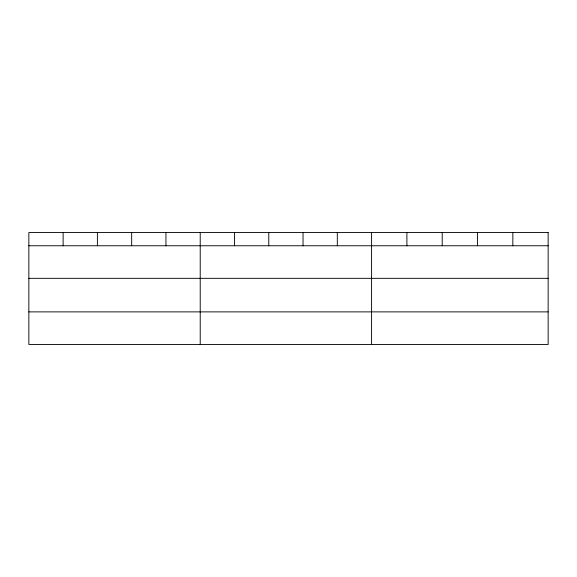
<?xml version="1.0" encoding="UTF-8"?>
<svg xmlns="http://www.w3.org/2000/svg" width="577" height="577" viewBox="0 0 577 577"><rect width="100%" height="100%" fill="white"/><g stroke="black" fill="none" stroke-linecap="round" stroke-linejoin="round"><path stroke-width="0.87" d="M28.85 245.759L548.15 245.759M28.85 278.33L548.15 278.33M28.85 311.883L548.15 311.883M512.838 232.545L512.838 245.759M477.525 232.545L477.525 245.759M442.213 232.545L442.213 245.759M406.9 232.545L406.9 245.759M371.588 232.545L371.588 344.455M337.314 232.545L337.314 245.759M303.04 232.545L303.04 245.759M268.767 232.545L268.767 245.759M234.493 232.545L234.493 245.759M200.219 232.545L200.219 344.455M165.945 232.545L165.945 245.759M131.671 232.545L131.671 245.759M97.398 232.545L97.398 245.759M63.124 232.545L63.124 245.759M548.15 232.545L28.85 232.545L28.85 344.455L548.15 344.455L548.15 232.545"/></g></svg>
